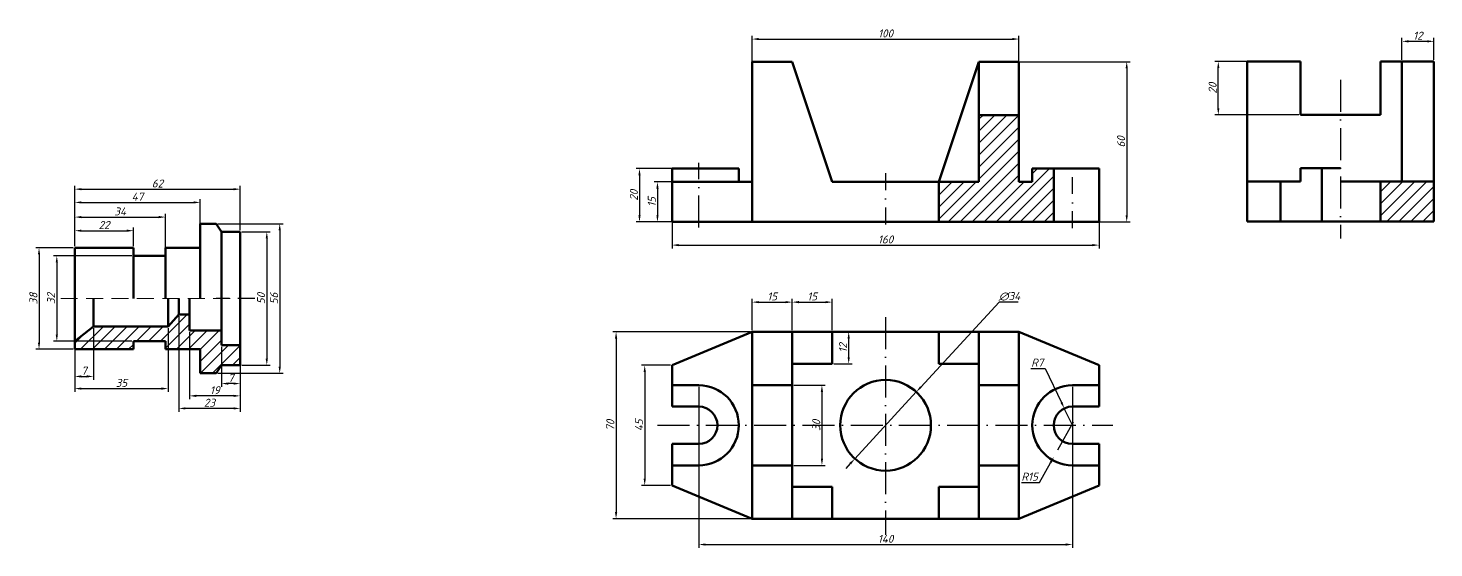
# Model space of a CAD drawing. Header units: millimetres. Extents: x 1307 to 2317, y 1582 to 2235.
# Drawn here: x 1790 to 2317, y 2041 to 2235 of the extents above; entities that cross this region are included whole.
import ezdxf

# ---------------------------------------------------------------- set-up
doc = ezdxf.new("R2010")
doc.units = ezdxf.units.MM
for name, pattern in [('ACAD_ISO02W100', [15, 12, -3]), ('ACAD_ISO04W100', [30, 24, -3, 0, -3]), ('ACAD_ISO10W100', [18, 12, -3, 0, -3]), ('штриховая2', [9.525, 6.35, -3.175]), ('штрихпунктирная2', [12.7, 6.35, -3.175, 0, -3.175])]:
    doc.linetypes.add(name, pattern=pattern)
doc.styles.get("Standard").update_dxf_attribs({"font": 'isocpeui.ttf', "height": 3})
doc.dimstyles.new('ISO-25', dxfattribs={"dimtxt": 3, "dimasz": 2.5, "dimexe": 1.25, "dimexo": 0.625, "dimtad": 1, "dimtoh": 1, "dimtxsty": 'Standard', "dimcen": 2.5, "dimadec": 0, "dimazin": 0, "dimtfac": 1, "dimtmove": 0, "dimatfit": 3, "dimfxl": 1, "dimarcsym": 0})

# ---------------------------------------------------------------- blocks, each defined once
blk = doc.blocks.new('*D31')
at = {"color": 0, "lineweight": -2, "transparency": 16777216}
for p, q in [((1807.45, 2153.61), (1807.45, 2160.64)), ((1829.45, 2153.61), (1829.45, 2160.64)), ((1809.95, 2159.39), (1826.95, 2159.39))]:
    blk.add_line(p, q, dxfattribs=at)
at = {"color": 0, "lineweight": 15, "transparency": 16777216}
for points in [[(1809.95, 2159.81), (1809.95, 2158.98), (1807.45, 2159.39)], [(1826.95, 2159.81), (1826.95, 2158.98), (1829.45, 2159.39)]]:
    blk.add_solid(points, dxfattribs=at)
at = {"layer": 'Defpoints', "color": 0, "lineweight": 15, "transparency": 16777216}
for p in [(1829.45, 2159.39), (1807.45, 2152.99), (1829.45, 2152.99)]:
    blk.add_point(p, dxfattribs=at)
at = {"color": 0, "lineweight": 15, "transparency": 16777216, "insert": (1818.45, 2161.52), "char_height": 3, "attachment_point": 5}
blk.add_mtext('22', dxfattribs=at)
blk = doc.blocks.new('*D32')
at = {"color": 0, "lineweight": -2, "transparency": 16777216}
for p, q in [((1807.45, 2153.61), (1807.45, 2165.74)), ((1841.45, 2150.61), (1841.45, 2165.74)), ((1809.95, 2164.49), (1838.95, 2164.49))]:
    blk.add_line(p, q, dxfattribs=at)
at = {"color": 0, "lineweight": 15, "transparency": 16777216}
for points in [[(1809.95, 2164.91), (1809.95, 2164.07), (1807.45, 2164.49)], [(1838.95, 2164.91), (1838.95, 2164.07), (1841.45, 2164.49)]]:
    blk.add_solid(points, dxfattribs=at)
at = {"layer": 'Defpoints', "color": 0, "lineweight": 15, "transparency": 16777216}
for p in [(1841.45, 2164.49), (1807.45, 2152.99), (1841.45, 2149.99)]:
    blk.add_point(p, dxfattribs=at)
at = {"color": 0, "lineweight": 15, "transparency": 16777216, "insert": (1824.45, 2166.61), "char_height": 3, "attachment_point": 5}
blk.add_mtext('34', dxfattribs=at)
blk = doc.blocks.new('*D33')
at = {"color": 0, "lineweight": -2, "transparency": 16777216}
for p, q in [((1807.45, 2153.61), (1807.45, 2171.24)), ((1854.45, 2153.61), (1854.45, 2171.24)), ((1809.95, 2169.99), (1851.95, 2169.99))]:
    blk.add_line(p, q, dxfattribs=at)
at = {"color": 0, "lineweight": 15, "transparency": 16777216}
for points in [[(1809.95, 2170.4), (1809.95, 2169.57), (1807.45, 2169.99)], [(1851.95, 2170.4), (1851.95, 2169.57), (1854.45, 2169.99)]]:
    blk.add_solid(points, dxfattribs=at)
at = {"layer": 'Defpoints', "color": 0, "lineweight": 15, "transparency": 16777216}
for p in [(1854.45, 2169.99), (1807.45, 2152.99), (1854.45, 2152.99)]:
    blk.add_point(p, dxfattribs=at)
at = {"color": 0, "lineweight": 15, "transparency": 16777216, "insert": (1830.95, 2172.13), "char_height": 3, "attachment_point": 5}
blk.add_mtext('47', dxfattribs=at)
blk = doc.blocks.new('*D34')
at = {"color": 0, "lineweight": -2, "transparency": 16777216}
for p, q in [((1807.45, 2153.61), (1807.45, 2176.2)), ((1869.45, 2159.61), (1869.45, 2176.2)), ((1809.95, 2174.95), (1866.95, 2174.95))]:
    blk.add_line(p, q, dxfattribs=at)
at = {"color": 0, "lineweight": 15, "transparency": 16777216}
for points in [[(1809.95, 2175.36), (1809.95, 2174.53), (1807.45, 2174.95)], [(1866.95, 2175.36), (1866.95, 2174.53), (1869.45, 2174.95)]]:
    blk.add_solid(points, dxfattribs=at)
at = {"layer": 'Defpoints', "color": 0, "lineweight": 15, "transparency": 16777216}
for p in [(1869.45, 2174.95), (1869.45, 2158.99), (1807.45, 2152.99)]:
    blk.add_point(p, dxfattribs=at)
at = {"color": 0, "lineweight": 15, "transparency": 16777216, "insert": (1838.45, 2177.07), "char_height": 3, "attachment_point": 5}
blk.add_mtext('62', dxfattribs=at)
blk = doc.blocks.new('*D35')
at = {"color": 0, "lineweight": -2, "transparency": 16777216}
for p, q in [((1806.83, 2152.99), (1792.81, 2152.99)), ((1794.06, 2150.49), (1794.06, 2117.49)), ((1806.83, 2114.99), (1792.81, 2114.99))]:
    blk.add_line(p, q, dxfattribs=at)
at = {"color": 0, "lineweight": 15, "transparency": 16777216}
for points in [[(1793.65, 2150.49), (1794.48, 2150.49), (1794.06, 2152.99)], [(1793.65, 2117.49), (1794.48, 2117.49), (1794.06, 2114.99)]]:
    blk.add_solid(points, dxfattribs=at)
at = {"layer": 'Defpoints', "color": 0, "lineweight": 15, "transparency": 16777216}
for p in [(1807.45, 2152.99), (1794.06, 2114.99), (1807.45, 2114.99)]:
    blk.add_point(p, dxfattribs=at)
at = {"color": 0, "lineweight": 15, "transparency": 16777216, "insert": (1791.94, 2133.99), "char_height": 3, "attachment_point": 5, "rotation": 90}
blk.add_mtext('38', dxfattribs=at)
blk = doc.blocks.new('*D36')
at = {"color": 0, "lineweight": -2, "transparency": 16777216}
for p, q in [((1828.83, 2149.99), (1799.48, 2149.99)), ((1800.73, 2147.49), (1800.73, 2120.49)), ((1828.83, 2117.99), (1799.48, 2117.99))]:
    blk.add_line(p, q, dxfattribs=at)
at = {"color": 0, "lineweight": 15, "transparency": 16777216}
for points in [[(1800.31, 2147.49), (1801.14, 2147.49), (1800.73, 2149.99)], [(1800.31, 2120.49), (1801.14, 2120.49), (1800.73, 2117.99)]]:
    blk.add_solid(points, dxfattribs=at)
at = {"layer": 'Defpoints', "color": 0, "lineweight": 15, "transparency": 16777216}
for p in [(1829.45, 2149.99), (1800.73, 2117.99), (1829.45, 2117.99)]:
    blk.add_point(p, dxfattribs=at)
at = {"color": 0, "lineweight": 15, "transparency": 16777216, "insert": (1798.6, 2133.99), "char_height": 3, "attachment_point": 5, "rotation": 90}
blk.add_mtext('32', dxfattribs=at)
blk = doc.blocks.new('*D37')
at = {"color": 0, "lineweight": -2, "transparency": 16777216}
for p, q in [((1814.45, 2122.86), (1814.45, 2103.56)), ((1807.45, 2117.36), (1807.45, 2103.56)), ((1809.95, 2104.81), (1811.95, 2104.81))]:
    blk.add_line(p, q, dxfattribs=at)
at = {"color": 0, "lineweight": 15, "transparency": 16777216}
for points in [[(1809.95, 2105.23), (1809.95, 2104.39), (1807.45, 2104.81)], [(1811.95, 2105.23), (1811.95, 2104.39), (1814.45, 2104.81)]]:
    blk.add_solid(points, dxfattribs=at)
at = {"layer": 'Defpoints', "color": 0, "lineweight": 15, "transparency": 16777216}
for p in [(1814.45, 2123.49), (1807.45, 2117.99), (1814.45, 2104.81)]:
    blk.add_point(p, dxfattribs=at)
at = {"color": 0, "lineweight": 15, "transparency": 16777216, "insert": (1810.95, 2106.96), "char_height": 3, "attachment_point": 5}
blk.add_mtext('7', dxfattribs=at)
blk = doc.blocks.new('*D38')
at = {"color": 0, "lineweight": -2, "transparency": 16777216}
for p, q in [((1842.45, 2122.86), (1842.45, 2099)), ((1807.45, 2114.36), (1807.45, 2099)), ((1809.95, 2100.25), (1839.95, 2100.25))]:
    blk.add_line(p, q, dxfattribs=at)
at = {"color": 0, "lineweight": 15, "transparency": 16777216}
for points in [[(1809.95, 2100.67), (1809.95, 2099.84), (1807.45, 2100.25)], [(1839.95, 2100.67), (1839.95, 2099.84), (1842.45, 2100.25)]]:
    blk.add_solid(points, dxfattribs=at)
at = {"layer": 'Defpoints', "color": 0, "lineweight": 15, "transparency": 16777216}
for p in [(1842.45, 2123.49), (1807.45, 2114.99), (1842.45, 2100.25)]:
    blk.add_point(p, dxfattribs=at)
at = {"color": 0, "lineweight": 15, "transparency": 16777216, "insert": (1824.95, 2102.38), "char_height": 3, "attachment_point": 5}
blk.add_mtext('35', dxfattribs=at)
blk = doc.blocks.new('*D39')
at = {"color": 0, "lineweight": -2, "transparency": 16777216}
for p, q in [((1862.45, 2115.86), (1862.45, 2100.88)), ((1869.45, 2115.86), (1869.45, 2100.88)), ((1866.95, 2102.13), (1864.95, 2102.13))]:
    blk.add_line(p, q, dxfattribs=at)
at = {"color": 0, "lineweight": 15, "transparency": 16777216}
for points in [[(1864.95, 2102.55), (1864.95, 2101.71), (1862.45, 2102.13)], [(1866.95, 2102.55), (1866.95, 2101.71), (1869.45, 2102.13)]]:
    blk.add_solid(points, dxfattribs=at)
at = {"layer": 'Defpoints', "color": 0, "lineweight": 15, "transparency": 16777216}
for p in [(1862.45, 2116.49), (1869.45, 2116.49), (1862.45, 2102.13)]:
    blk.add_point(p, dxfattribs=at)
at = {"color": 0, "lineweight": 15, "transparency": 16777216, "insert": (1865.95, 2104.27), "char_height": 3, "attachment_point": 5}
blk.add_mtext('7', dxfattribs=at)
blk = doc.blocks.new('*D40')
at = {"color": 0, "lineweight": -2, "transparency": 16777216}
for p, q in [((1850.45, 2121.36), (1850.45, 2096.28)), ((1869.45, 2115.86), (1869.45, 2096.28)), ((1866.95, 2097.53), (1852.95, 2097.53))]:
    blk.add_line(p, q, dxfattribs=at)
at = {"color": 0, "lineweight": 15, "transparency": 16777216}
for points in [[(1852.95, 2097.94), (1852.95, 2097.11), (1850.45, 2097.53)], [(1866.95, 2097.94), (1866.95, 2097.11), (1869.45, 2097.53)]]:
    blk.add_solid(points, dxfattribs=at)
at = {"layer": 'Defpoints', "color": 0, "lineweight": 15, "transparency": 16777216}
for p in [(1850.45, 2121.99), (1869.45, 2116.49), (1850.45, 2097.53)]:
    blk.add_point(p, dxfattribs=at)
at = {"color": 0, "lineweight": 15, "transparency": 16777216, "insert": (1859.95, 2099.65), "char_height": 3, "attachment_point": 5}
blk.add_mtext('19', dxfattribs=at)
blk = doc.blocks.new('*D41')
at = {"color": 0, "lineweight": -2, "transparency": 16777216}
for p, q in [((1846.45, 2127.36), (1846.45, 2091.58)), ((1869.45, 2115.86), (1869.45, 2091.58)), ((1866.95, 2092.83), (1848.95, 2092.83))]:
    blk.add_line(p, q, dxfattribs=at)
at = {"color": 0, "lineweight": 15, "transparency": 16777216}
for points in [[(1848.95, 2093.25), (1848.95, 2092.42), (1846.45, 2092.83)], [(1866.95, 2093.25), (1866.95, 2092.42), (1869.45, 2092.83)]]:
    blk.add_solid(points, dxfattribs=at)
at = {"layer": 'Defpoints', "color": 0, "lineweight": 15, "transparency": 16777216}
for p in [(1846.45, 2127.99), (1869.45, 2116.49), (1846.45, 2092.83)]:
    blk.add_point(p, dxfattribs=at)
at = {"color": 0, "lineweight": 15, "transparency": 16777216, "insert": (1857.95, 2094.96), "char_height": 3, "attachment_point": 5}
blk.add_mtext('23', dxfattribs=at)
blk = doc.blocks.new('*D42')
at = {"color": 0, "lineweight": -2, "transparency": 16777216}
for p, q in [((1861.08, 2161.99), (1885.51, 2161.99)), ((1884.26, 2159.49), (1884.26, 2108.49)), ((1861.08, 2105.99), (1885.51, 2105.99))]:
    blk.add_line(p, q, dxfattribs=at)
at = {"color": 0, "lineweight": 15, "transparency": 16777216}
for points in [[(1883.85, 2159.49), (1884.68, 2159.49), (1884.26, 2161.99)], [(1883.85, 2108.49), (1884.68, 2108.49), (1884.26, 2105.99)]]:
    blk.add_solid(points, dxfattribs=at)
at = {"layer": 'Defpoints', "color": 0, "lineweight": 15, "transparency": 16777216}
for p in [(1860.45, 2161.99), (1860.45, 2105.99), (1884.26, 2105.99)]:
    blk.add_point(p, dxfattribs=at)
at = {"color": 0, "lineweight": 15, "transparency": 16777216, "insert": (1882.14, 2133.99), "char_height": 3, "attachment_point": 5, "rotation": 90}
blk.add_mtext('56', dxfattribs=at)
blk = doc.blocks.new('*D43')
at = {"color": 0, "lineweight": -2, "transparency": 16777216}
for p, q in [((1870.08, 2158.99), (1880.67, 2158.99)), ((1879.42, 2156.49), (1879.42, 2111.49)), ((1870.08, 2108.99), (1880.67, 2108.99))]:
    blk.add_line(p, q, dxfattribs=at)
at = {"color": 0, "lineweight": 15, "transparency": 16777216}
for points in [[(1879, 2156.49), (1879.83, 2156.49), (1879.42, 2158.99)], [(1879, 2111.49), (1879.83, 2111.49), (1879.42, 2108.99)]]:
    blk.add_solid(points, dxfattribs=at)
at = {"layer": 'Defpoints', "color": 0, "lineweight": 15, "transparency": 16777216}
for p in [(1869.45, 2158.99), (1869.45, 2108.99), (1879.42, 2108.99)]:
    blk.add_point(p, dxfattribs=at)
at = {"color": 0, "lineweight": 15, "transparency": 16777216, "insert": (1877.29, 2133.99), "char_height": 3, "attachment_point": 5, "rotation": 90}
blk.add_mtext('50', dxfattribs=at)
blk = doc.blocks.new('*D52')
at = {"color": 0, "lineweight": -2, "transparency": 16777216}
for p, q in [((2030.68, 2109.01), (2019.8, 2109.01)), ((2021.05, 2106.51), (2021.05, 2066.51)), ((2030.68, 2064.01), (2019.8, 2064.01))]:
    blk.add_line(p, q, dxfattribs=at)
at = {"color": 0, "lineweight": 15, "transparency": 16777216}
for points in [[(2020.63, 2106.51), (2021.47, 2106.51), (2021.05, 2109.01)], [(2020.63, 2066.51), (2021.47, 2066.51), (2021.05, 2064.01)]]:
    blk.add_solid(points, dxfattribs=at)
at = {"layer": 'Defpoints', "color": 0, "lineweight": 15, "transparency": 16777216}
for p in [(2031.31, 2109.01), (2021.05, 2064.01), (2031.31, 2064.01)]:
    blk.add_point(p, dxfattribs=at)
at = {"color": 0, "transparency": 16777216, "insert": (2018.93, 2086.51), "char_height": 3, "attachment_point": 5, "rotation": 90}
blk.add_mtext('45', dxfattribs=at)
blk = doc.blocks.new('*D44')
at = {"color": 0, "lineweight": -2, "transparency": 16777216}
for p, q in [((2031.44, 2182.67), (2017.84, 2182.67)), ((2019.09, 2180.17), (2019.09, 2165.17)), ((2031.71, 2162.67), (2017.84, 2162.67))]:
    blk.add_line(p, q, dxfattribs=at)
at = {"color": 0, "lineweight": 15, "transparency": 16777216}
for points in [[(2018.68, 2180.17), (2019.51, 2180.17), (2019.09, 2182.67)], [(2018.68, 2165.17), (2019.51, 2165.17), (2019.09, 2162.67)]]:
    blk.add_solid(points, dxfattribs=at)
at = {"layer": 'Defpoints', "color": 0, "lineweight": 15, "transparency": 16777216}
for p in [(2032.07, 2182.67), (2019.09, 2162.67), (2032.34, 2162.67)]:
    blk.add_point(p, dxfattribs=at)
at = {"color": 0, "transparency": 16777216, "insert": (2016.97, 2172.67), "char_height": 3, "attachment_point": 5, "rotation": 90}
blk.add_mtext('20', dxfattribs=at)
blk = doc.blocks.new('*D45')
at = {"color": 0, "lineweight": -2, "transparency": 16777216}
for p, q in [((2031.31, 2163.28), (2031.31, 2152.75)), ((2191.31, 2163.79), (2191.31, 2152.75)), ((2033.81, 2154), (2188.81, 2154))]:
    blk.add_line(p, q, dxfattribs=at)
at = {"color": 0, "lineweight": 15, "transparency": 16777216}
for points in [[(2033.81, 2154.41), (2033.81, 2153.58), (2031.31, 2154)], [(2188.81, 2154.41), (2188.81, 2153.58), (2191.31, 2154)]]:
    blk.add_solid(points, dxfattribs=at)
at = {"layer": 'Defpoints', "color": 0, "lineweight": 15, "transparency": 16777216}
for p in [(2031.31, 2163.9), (2191.31, 2164.41), (2191.31, 2154)]:
    blk.add_point(p, dxfattribs=at)
at = {"color": 0, "lineweight": 15, "transparency": 16777216, "insert": (2111.31, 2156.12), "char_height": 3, "attachment_point": 5}
blk.add_mtext('160', dxfattribs=at)
blk = doc.blocks.new('*D46')
at = {"color": 0, "lineweight": -2, "transparency": 16777216}
for p, q in [((2061.31, 2178.3), (2061.31, 2232.42)), ((2063.81, 2231.17), (2158.81, 2231.17)), ((2161.31, 2178.3), (2161.31, 2232.42))]:
    blk.add_line(p, q, dxfattribs=at)
at = {"color": 0, "lineweight": 15, "transparency": 16777216}
for points in [[(2063.81, 2231.59), (2063.81, 2230.75), (2061.31, 2231.17)], [(2158.81, 2231.59), (2158.81, 2230.75), (2161.31, 2231.17)]]:
    blk.add_solid(points, dxfattribs=at)
at = {"layer": 'Defpoints', "color": 0, "lineweight": 15, "transparency": 16777216}
for p in [(2161.31, 2231.17), (2061.31, 2177.67), (2161.31, 2177.67)]:
    blk.add_point(p, dxfattribs=at)
at = {"color": 0, "lineweight": 15, "transparency": 16777216, "insert": (2111.31, 2233.29), "char_height": 3, "attachment_point": 5}
blk.add_mtext('100', dxfattribs=at)
blk = doc.blocks.new('*D47')
at = {"color": 0, "lineweight": -2, "transparency": 16777216}
for p, q in [((2031.71, 2177.67), (2024.57, 2177.67)), ((2025.82, 2175.17), (2025.82, 2165.17)), ((2031.71, 2162.67), (2024.57, 2162.67))]:
    blk.add_line(p, q, dxfattribs=at)
at = {"color": 0, "lineweight": 15, "transparency": 16777216}
for points in [[(2025.41, 2175.17), (2026.24, 2175.17), (2025.82, 2177.67)], [(2025.41, 2165.17), (2026.24, 2165.17), (2025.82, 2162.67)]]:
    blk.add_solid(points, dxfattribs=at)
at = {"layer": 'Defpoints', "color": 0, "lineweight": 15, "transparency": 16777216}
for p in [(2032.34, 2177.67), (2025.82, 2162.67), (2032.34, 2162.67)]:
    blk.add_point(p, dxfattribs=at)
at = {"color": 0, "transparency": 16777216, "insert": (2023.7, 2170.17), "char_height": 3, "attachment_point": 5, "rotation": 90}
blk.add_mtext('15', dxfattribs=at)
blk = doc.blocks.new('*D48')
at = {"color": 0, "lineweight": -2, "transparency": 16777216}
for p, q in [((2146.93, 2222.67), (2202.93, 2222.67)), ((2201.68, 2220.17), (2201.68, 2165.17)), ((2190.37, 2162.67), (2202.93, 2162.67))]:
    blk.add_line(p, q, dxfattribs=at)
at = {"color": 0, "lineweight": 15, "transparency": 16777216}
for points in [[(2201.27, 2220.17), (2202.1, 2220.17), (2201.68, 2222.67)], [(2201.27, 2165.17), (2202.1, 2165.17), (2201.68, 2162.67)]]:
    blk.add_solid(points, dxfattribs=at)
at = {"layer": 'Defpoints', "color": 0, "lineweight": 15, "transparency": 16777216}
for p in [(2146.31, 2222.67), (2189.74, 2162.67), (2201.68, 2162.67)]:
    blk.add_point(p, dxfattribs=at)
at = {"color": 0, "transparency": 16777216, "insert": (2199.56, 2192.67), "char_height": 3, "attachment_point": 5, "rotation": 90}
blk.add_mtext('60', dxfattribs=at)
blk = doc.blocks.new('*D53')
at = {"color": 0, "lineweight": -2, "transparency": 16777216}
for p, q in [((2060.68, 2121.51), (2009.06, 2121.51)), ((2010.31, 2119.01), (2010.31, 2054.01)), ((2060.68, 2051.51), (2009.06, 2051.51))]:
    blk.add_line(p, q, dxfattribs=at)
at = {"color": 0, "lineweight": 15, "transparency": 16777216}
for points in [[(2009.89, 2119.01), (2010.73, 2119.01), (2010.31, 2121.51)], [(2009.89, 2054.01), (2010.73, 2054.01), (2010.31, 2051.51)]]:
    blk.add_solid(points, dxfattribs=at)
at = {"layer": 'Defpoints', "color": 0, "lineweight": 15, "transparency": 16777216}
for p in [(2061.31, 2121.51), (2010.31, 2051.51), (2061.31, 2051.51)]:
    blk.add_point(p, dxfattribs=at)
at = {"color": 0, "transparency": 16777216, "insert": (2008.17, 2086.51), "char_height": 3, "attachment_point": 5, "rotation": 90}
blk.add_mtext('70', dxfattribs=at)
blk = doc.blocks.new('*D54')
at = {"color": 0, "linetype": 'ACAD_ISO04W100', "lineweight": -2, "transparency": 16777216}
for p, q in [((2076.31, 2122.13), (2076.31, 2133.88)), ((2091.31, 2122.13), (2091.31, 2133.88)), ((2078.81, 2132.63), (2088.81, 2132.63))]:
    blk.add_line(p, q, dxfattribs=at)
at = {"color": 0, "linetype": 'ACAD_ISO04W100', "lineweight": 15, "transparency": 16777216}
for points in [[(2078.81, 2133.05), (2078.81, 2132.22), (2076.31, 2132.63)], [(2088.81, 2133.05), (2088.81, 2132.22), (2091.31, 2132.63)]]:
    blk.add_solid(points, dxfattribs=at)
at = {"layer": 'Defpoints', "color": 0, "linetype": 'ACAD_ISO04W100', "lineweight": 15, "transparency": 16777216}
for p in [(2091.31, 2132.63), (2076.31, 2121.51), (2091.31, 2121.51)]:
    blk.add_point(p, dxfattribs=at)
at = {"color": 0, "linetype": 'ACAD_ISO04W100', "transparency": 16777216, "insert": (2083.81, 2134.76), "char_height": 3, "attachment_point": 5}
blk.add_mtext('15', dxfattribs=at)
blk = doc.blocks.new('*D49')
at = {"color": 0, "linetype": 'ACAD_ISO04W100', "lineweight": -2, "transparency": 16777216}
for p, q in [((2061.31, 2122.13), (2061.31, 2133.88)), ((2076.31, 2122.13), (2076.31, 2133.88)), ((2063.81, 2132.63), (2073.81, 2132.63))]:
    blk.add_line(p, q, dxfattribs=at)
at = {"color": 0, "linetype": 'ACAD_ISO04W100', "lineweight": 15, "transparency": 16777216}
for points in [[(2063.81, 2133.05), (2063.81, 2132.22), (2061.31, 2132.63)], [(2073.81, 2133.05), (2073.81, 2132.22), (2076.31, 2132.63)]]:
    blk.add_solid(points, dxfattribs=at)
at = {"layer": 'Defpoints', "color": 0, "linetype": 'ACAD_ISO04W100', "lineweight": 15, "transparency": 16777216}
for p in [(2076.31, 2132.63), (2061.31, 2121.51), (2076.31, 2121.51)]:
    blk.add_point(p, dxfattribs=at)
at = {"color": 0, "linetype": 'ACAD_ISO04W100', "transparency": 16777216, "insert": (2068.81, 2134.76), "char_height": 3, "attachment_point": 5}
blk.add_mtext('15', dxfattribs=at)
blk = doc.blocks.new('*D55')
at = {"color": 0, "linetype": 'ACAD_ISO04W100', "lineweight": -2, "transparency": 16777216}
for p, q in [((2091.93, 2121.51), (2098.74, 2121.51)), ((2097.49, 2112.01), (2097.49, 2119.01)), ((2091.93, 2109.51), (2098.74, 2109.51))]:
    blk.add_line(p, q, dxfattribs=at)
at = {"color": 0, "linetype": 'ACAD_ISO04W100', "lineweight": 15, "transparency": 16777216}
for points in [[(2097.08, 2119.01), (2097.91, 2119.01), (2097.49, 2121.51)], [(2097.08, 2112.01), (2097.91, 2112.01), (2097.49, 2109.51)]]:
    blk.add_solid(points, dxfattribs=at)
at = {"layer": 'Defpoints', "color": 0, "linetype": 'ACAD_ISO04W100', "lineweight": 15, "transparency": 16777216}
for p in [(2091.31, 2121.51), (2097.49, 2121.51), (2091.31, 2109.51)]:
    blk.add_point(p, dxfattribs=at)
at = {"color": 0, "linetype": 'ACAD_ISO04W100', "lineweight": 15, "transparency": 16777216, "insert": (2095.37, 2115.51), "char_height": 3, "attachment_point": 5, "rotation": 90}
blk.add_mtext('12', dxfattribs=at)
blk = doc.blocks.new('*D56')
at = {"color": 0, "linetype": 'ACAD_ISO04W100', "lineweight": -2, "transparency": 16777216}
for p, q in [((2165.78, 2107.82), (2171.16, 2107.82)), ((2171.16, 2107.82), (2177.22, 2095.08)), ((2181.31, 2086.51), (2178.3, 2092.83))]:
    blk.add_line(p, q, dxfattribs=at)
at = {"color": 0, "linetype": 'ACAD_ISO04W100', "lineweight": 15, "transparency": 16777216}
blk.add_solid([(2177.6, 2095.26), (2176.85, 2094.9), (2178.3, 2092.83)], dxfattribs=at)
at = {"layer": 'Defpoints', "color": 0, "linetype": 'ACAD_ISO04W100', "lineweight": 15, "transparency": 16777216}
for p in [(2178.3, 2092.83), (2181.31, 2086.51)]:
    blk.add_point(p, dxfattribs=at)
at = {"color": 0, "linetype": 'ACAD_ISO04W100', "lineweight": 15, "transparency": 16777216, "insert": (2168.16, 2109.97), "char_height": 3, "attachment_point": 5}
blk.add_mtext('R7', dxfattribs=at)
blk = doc.blocks.new('*D50')
at = {"color": 0, "linetype": 'ACAD_ISO02W100', "lineweight": -2, "transparency": 16777216}
for p, q in [((2181.67, 2087.7), (2174.32, 2074.62)), ((2168.99, 2065.14), (2173.1, 2072.44)), ((2162.22, 2065.14), (2168.99, 2065.14))]:
    blk.add_line(p, q, dxfattribs=at)
at = {"color": 0, "linetype": 'ACAD_ISO02W100', "lineweight": 15, "transparency": 16777216}
blk.add_solid([(2172.73, 2072.65), (2173.46, 2072.24), (2174.32, 2074.62)], dxfattribs=at)
at = {"layer": 'Defpoints', "color": 0, "linetype": 'ACAD_ISO02W100', "lineweight": 15, "transparency": 16777216}
for p in [(2181.67, 2087.7), (2174.32, 2074.62)]:
    blk.add_point(p, dxfattribs=at)
at = {"color": 0, "linetype": 'ACAD_ISO02W100', "lineweight": 15, "transparency": 16777216, "insert": (2165.3, 2067.27), "char_height": 3, "attachment_point": 5}
blk.add_mtext('R15', dxfattribs=at)
blk = doc.blocks.new('*D57')
at = {"color": 0, "lineweight": -2, "transparency": 16777216}
for p, q in [((2153.85, 2132.67), (2124.52, 2100.85)), ((2161.06, 2132.67), (2153.85, 2132.67)), ((2099.79, 2074), (2122.83, 2099.01)), ((2098.09, 2072.16), (2096.4, 2070.33))]:
    blk.add_line(p, q, dxfattribs=at)
at = {"color": 0, "lineweight": 15, "transparency": 16777216}
for points in [[(2124.21, 2101.13), (2124.83, 2100.56), (2122.83, 2099.01)], [(2097.79, 2072.45), (2098.4, 2071.88), (2099.79, 2074)]]:
    blk.add_solid(points, dxfattribs=at)
at = {"layer": 'Defpoints', "color": 0, "lineweight": 15, "transparency": 16777216}
for p in [(2122.83, 2099.01), (2099.79, 2074)]:
    blk.add_point(p, dxfattribs=at)
at = {"color": 0, "lineweight": 15, "transparency": 16777216, "insert": (2157.76, 2134.8), "char_height": 3, "attachment_point": 5}
blk.add_mtext('∅34', dxfattribs=at)
blk = doc.blocks.new('*D51')
at = {"color": 0, "lineweight": -2, "transparency": 16777216}
for p, q in [((2041.31, 2100.88), (2041.31, 2040.6)), ((2181.31, 2100.88), (2181.31, 2040.6)), ((2043.81, 2041.85), (2178.81, 2041.85))]:
    blk.add_line(p, q, dxfattribs=at)
at = {"color": 0, "lineweight": 15, "transparency": 16777216}
for points in [[(2043.81, 2042.27), (2043.81, 2041.43), (2041.31, 2041.85)], [(2178.81, 2042.27), (2178.81, 2041.43), (2181.31, 2041.85)]]:
    blk.add_solid(points, dxfattribs=at)
at = {"layer": 'Defpoints', "color": 0, "lineweight": 15, "transparency": 16777216}
for p in [(2041.31, 2101.51), (2181.31, 2101.51), (2181.31, 2041.85)]:
    blk.add_point(p, dxfattribs=at)
at = {"color": 0, "transparency": 16777216, "insert": (2111.31, 2043.98), "char_height": 3, "attachment_point": 5}
blk.add_mtext('140', dxfattribs=at)
blk = doc.blocks.new('*D58')
at = {"color": 0, "lineweight": -2, "transparency": 16777216}
for p, q in [((2076.93, 2101.51), (2088.71, 2101.51)), ((2087.46, 2099.01), (2087.46, 2074.01)), ((2076.93, 2071.51), (2088.71, 2071.51))]:
    blk.add_line(p, q, dxfattribs=at)
at = {"color": 0, "lineweight": 15, "transparency": 16777216}
for points in [[(2087.04, 2099.01), (2087.87, 2099.01), (2087.46, 2101.51)], [(2087.04, 2074.01), (2087.87, 2074.01), (2087.46, 2071.51)]]:
    blk.add_solid(points, dxfattribs=at)
at = {"layer": 'Defpoints', "color": 0, "lineweight": 15, "transparency": 16777216}
for p in [(2076.31, 2101.51), (2076.31, 2071.51), (2087.46, 2071.51)]:
    blk.add_point(p, dxfattribs=at)
at = {"color": 0, "lineweight": 15, "transparency": 16777216, "insert": (2085.33, 2086.51), "char_height": 3, "attachment_point": 5, "rotation": 90}
blk.add_mtext('30', dxfattribs=at)
blk = doc.blocks.new('*D59')
at = {"color": 0, "lineweight": -2, "transparency": 16777216}
for p, q in [((2304.79, 2223.41), (2304.79, 2231.57)), ((2307.29, 2230.32), (2314.29, 2230.32)), ((2316.79, 2223.41), (2316.79, 2231.57))]:
    blk.add_line(p, q, dxfattribs=at)
at = {"color": 0, "lineweight": 15, "transparency": 16777216}
for points in [[(2307.29, 2230.73), (2307.29, 2229.9), (2304.79, 2230.32)], [(2314.29, 2230.73), (2314.29, 2229.9), (2316.79, 2230.32)]]:
    blk.add_solid(points, dxfattribs=at)
at = {"layer": 'Defpoints', "color": 0, "lineweight": 15, "transparency": 16777216}
for p in [(2316.79, 2230.32), (2304.79, 2222.78), (2316.79, 2222.78)]:
    blk.add_point(p, dxfattribs=at)
at = {"color": 0, "transparency": 16777216, "insert": (2310.79, 2232.44), "char_height": 3, "attachment_point": 5}
blk.add_mtext('12', dxfattribs=at)
blk = doc.blocks.new('*D60')
at = {"color": 0, "lineweight": -2, "transparency": 16777216}
for p, q in [((2266.17, 2222.78), (2234.76, 2222.78)), ((2236.01, 2205.28), (2236.01, 2220.28)), ((2266.17, 2202.78), (2234.76, 2202.78))]:
    blk.add_line(p, q, dxfattribs=at)
at = {"color": 0, "lineweight": 15, "transparency": 16777216}
for points in [[(2235.59, 2220.28), (2236.42, 2220.28), (2236.01, 2222.78)], [(2235.59, 2205.28), (2236.42, 2205.28), (2236.01, 2202.78)]]:
    blk.add_solid(points, dxfattribs=at)
at = {"layer": 'Defpoints', "color": 0, "lineweight": 15, "transparency": 16777216}
for p in [(2236.01, 2222.78), (2266.79, 2222.78), (2266.79, 2202.78)]:
    blk.add_point(p, dxfattribs=at)
at = {"color": 0, "transparency": 16777216, "insert": (2233.88, 2212.78), "char_height": 3, "attachment_point": 5, "rotation": 90}
blk.add_mtext('20', dxfattribs=at)

msp = doc.modelspace()

# ---------------------------------------------------------------- hatches: boundary and pattern name
at = {"linetype": 'штрихпунктирная2'}
h = msp.add_hatch(dxfattribs=at)
h.set_pattern_fill('ANSI31', color=256)
h.set_pattern_definition([(45, (796.1734, -60.4747), (-2.245064, 2.245064), [])])
h.paths.add_polyline_path([(2174.308, 2182.674), (2166.308, 2182.674), (2166.308, 2177.674), (2161.308, 2177.674), (2161.308, 2202.674), (2146.308, 2202.674), (2146.308, 2177.674), (2131.308, 2177.674), (2131.308, 2162.674), (2174.308, 2162.674)])
h = msp.add_hatch()
h.set_pattern_fill('ANSI31', color=256)
h.set_pattern_definition([(45, (759.5156, -5.4523), (-2.245064, 2.245064), [])])
h.paths.add_polyline_path([(2316.794, 2162.78), (2316.794, 2177.78), (2296.794, 2177.78), (2296.794, 2162.78)])
h = msp.add_hatch(dxfattribs=at)
h.set_pattern_fill('ANSI31', color=256)
h.paths.add_polyline_path([(1862.452, 2121.989), (1850.452, 2121.989), (1850.452, 2127.989), (1846.452, 2127.989), (1842.452, 2123.489), (1814.452, 2123.489), (1807.452, 2117.989), (1807.452, 2114.989), (1829.452, 2114.989), (1829.452, 2117.989), (1841.452, 2117.989), (1841.452, 2114.989), (1854.452, 2114.989), (1854.452, 2105.989), (1860.452, 2105.989), (1862.452, 2108.989), (1869.452, 2108.989), (1869.452, 2116.489), (1862.452, 2116.489)])

# ---------------------------------------------------------------- linework, layer by layer
at = {"lineweight": 50}
for p, q in [((2061.308, 2222.674), (2076.308, 2222.674)), ((2061.308, 2222.674), (2061.308, 2202.674)), ((2091.308, 2177.674), (2076.308, 2222.674)), ((2131.308, 2177.674), (2146.308, 2222.674)), ((2161.308, 2222.674), (2146.308, 2222.674)), ((2146.308, 2222.674), (2146.308, 2177.674)), ((2161.308, 2222.674), (2161.308, 2202.674)), ((2246.794, 2222.78), (2246.794, 2162.78)), ((2266.794, 2222.78), (2246.794, 2222.78)), ((2266.794, 2202.78), (2266.794, 2222.78)), ((2316.794, 2222.78), (2296.794, 2222.78)), ((2296.794, 2222.78), (2296.794, 2202.78)), ((2304.794, 2177.78), (2304.794, 2222.78)), ((2316.794, 2162.78), (2316.794, 2222.78)), ((2061.308, 2202.674), (2061.308, 2177.674)), ((2146.308, 2202.674), (2161.308, 2202.674)), ((2161.308, 2202.674), (2161.308, 2177.674)), ((2296.794, 2202.78), (2266.794, 2202.78)), ((2031.308, 2177.674), (2031.308, 2182.674)), ((2048.308, 2182.674), (2031.308, 2182.674)), ((2056.308, 2182.674), (2048.308, 2182.674)), ((2056.308, 2182.674), (2056.308, 2177.674)), ((2166.308, 2182.674), (2166.308, 2177.674)), ((2166.308, 2182.674), (2174.308, 2182.674)), ((2174.308, 2182.674), (2191.308, 2182.674)), ((2174.308, 2182.674), (2174.308, 2162.674)), ((2191.308, 2177.674), (2191.308, 2182.674)), ((2266.794, 2182.78), (2281.794, 2182.78)), ((2266.794, 2182.78), (2266.794, 2177.78)), ((2274.794, 2162.78), (2274.794, 2182.78)), ((2031.308, 2162.674), (2031.308, 2177.674)), ((2048.308, 2177.674), (2031.308, 2177.674)), ((2056.308, 2177.674), (2048.308, 2177.674)), ((2056.308, 2177.674), (2061.308, 2177.674)), ((2061.308, 2177.674), (2061.308, 2162.674)), ((2091.308, 2177.674), (2131.308, 2177.674)), ((2131.308, 2177.674), (2146.308, 2177.674)), ((2131.308, 2177.674), (2131.308, 2162.674)), ((2166.308, 2177.674), (2161.308, 2177.674)), ((2191.308, 2162.674), (2191.308, 2177.674)), ((2246.794, 2177.78), (2266.794, 2177.78)), ((2259.294, 2162.78), (2259.294, 2177.78)), ((2316.794, 2177.78), (2281.794, 2177.78)), ((2296.794, 2177.78), (2296.794, 2162.78)), ((1854.452, 2152.989), (1854.452, 2161.989)), ((1854.452, 2161.989), (1860.452, 2161.989)), ((1860.452, 2161.989), (1862.452, 2158.989)), ((2191.308, 2162.674), (2031.308, 2162.674)), ((2246.794, 2162.78), (2316.794, 2162.78)), ((1862.452, 2158.989), (1869.452, 2158.989)), ((1862.452, 2158.989), (1862.452, 2133.989)), ((1869.452, 2158.989), (1869.452, 2151.489)), ((1807.452, 2114.989), (1807.452, 2152.989)), ((1807.452, 2152.989), (1807.452, 2149.989)), ((1807.452, 2152.989), (1829.452, 2152.989)), ((1829.452, 2152.989), (1829.452, 2149.989)), ((1829.452, 2149.989), (1841.452, 2149.989)), ((1829.452, 2149.989), (1829.452, 2133.989)), ((1841.452, 2149.989), (1841.452, 2152.989)), ((1841.452, 2152.989), (1854.452, 2152.989)), ((1841.452, 2149.989), (1841.452, 2133.989)), ((1854.452, 2152.989), (1854.452, 2133.989)), ((1869.452, 2116.489), (1869.452, 2151.489)), ((1814.452, 2123.489), (1814.452, 2133.989)), ((1842.452, 2123.489), (1842.452, 2133.989)), ((1846.452, 2133.989), (1846.452, 2127.989)), ((1850.452, 2133.989), (1850.452, 2121.989)), ((1862.452, 2121.989), (1862.452, 2133.989)), ((1807.452, 2117.989), (1814.452, 2123.489)), ((1814.452, 2123.489), (1842.452, 2123.489)), ((1846.452, 2127.989), (1842.452, 2123.489)), ((1846.452, 2127.989), (1850.452, 2127.989)), ((1807.452, 2114.989), (1807.452, 2117.989)), ((1829.452, 2114.989), (1829.452, 2117.989)), ((1829.452, 2117.989), (1841.452, 2117.989)), ((1841.452, 2117.989), (1841.452, 2114.989)), ((1850.452, 2121.989), (1862.452, 2121.989)), ((1862.452, 2121.989), (1862.452, 2116.489)), ((2031.308, 2109.005), (2061.308, 2121.505)), ((2061.308, 2101.505), (2061.308, 2121.505)), ((2061.308, 2121.505), (2076.308, 2121.505)), ((2076.308, 2121.505), (2091.308, 2121.505)), ((2076.308, 2109.505), (2076.308, 2121.505)), ((2091.308, 2109.505), (2091.308, 2121.505)), ((2111.308, 2121.505), (2091.308, 2121.505)), ((2131.308, 2121.505), (2111.308, 2121.505)), ((2131.308, 2109.505), (2131.308, 2121.505)), ((2131.308, 2121.505), (2146.308, 2121.505)), ((2146.308, 2121.505), (2161.308, 2121.505)), ((2146.308, 2121.505), (2146.308, 2109.505)), ((2161.308, 2101.505), (2161.308, 2121.505)), ((2191.308, 2109.005), (2161.308, 2121.505)), ((1807.452, 2114.989), (1829.452, 2114.989)), ((1841.452, 2114.989), (1854.452, 2114.989)), ((1854.452, 2114.989), (1854.452, 2105.989)), ((1869.452, 2116.489), (1862.452, 2116.489)), ((1869.452, 2108.989), (1869.452, 2116.489)), ((1860.452, 2105.989), (1862.452, 2108.989)), ((1862.452, 2108.989), (1869.452, 2108.989)), ((2031.308, 2101.505), (2031.308, 2109.005)), ((2076.308, 2101.505), (2076.308, 2109.505)), ((2076.308, 2109.505), (2091.308, 2109.505)), ((2146.308, 2109.505), (2131.308, 2109.505)), ((2146.308, 2101.505), (2146.308, 2109.505)), ((2191.308, 2101.505), (2191.308, 2109.005)), ((1854.452, 2105.989), (1860.452, 2105.989)), ((2031.308, 2093.505), (2031.308, 2101.505)), ((2041.308, 2101.505), (2031.308, 2101.505)), ((2061.308, 2101.505), (2076.308, 2101.505)), ((2061.308, 2101.505), (2061.308, 2086.505)), ((2076.308, 2101.505), (2076.308, 2071.505)), ((2161.308, 2101.505), (2146.308, 2101.505)), ((2146.308, 2101.505), (2146.308, 2071.505)), ((2161.308, 2101.505), (2161.308, 2086.505)), ((2191.308, 2101.505), (2181.308, 2101.505)), ((2191.308, 2093.505), (2191.308, 2101.505)), ((2041.308, 2093.505), (2031.308, 2093.505)), ((2181.308, 2093.505), (2191.308, 2093.505)), ((2061.308, 2086.505), (2061.308, 2071.505)), ((2161.308, 2086.505), (2161.308, 2071.505)), ((2031.308, 2079.505), (2031.308, 2071.505)), ((2041.308, 2079.505), (2031.308, 2079.505)), ((2181.308, 2079.505), (2191.308, 2079.505)), ((2191.308, 2079.505), (2191.308, 2071.505)), ((2031.308, 2071.505), (2041.308, 2071.505)), ((2031.308, 2071.505), (2031.308, 2064.005)), ((2061.308, 2051.505), (2061.308, 2071.505)), ((2061.308, 2071.505), (2076.308, 2071.505)), ((2076.308, 2071.505), (2076.308, 2063.505)), ((2161.308, 2071.505), (2146.308, 2071.505)), ((2146.308, 2071.505), (2146.308, 2063.505)), ((2161.308, 2051.505), (2161.308, 2071.505)), ((2191.308, 2071.505), (2181.308, 2071.505)), ((2191.308, 2071.505), (2191.308, 2064.005)), ((2031.308, 2064.005), (2061.308, 2051.505)), ((2076.308, 2063.505), (2091.308, 2063.505)), ((2076.308, 2063.505), (2076.308, 2051.505)), ((2091.308, 2063.505), (2091.308, 2051.505)), ((2146.308, 2063.505), (2131.308, 2063.505)), ((2131.308, 2063.505), (2131.308, 2051.505)), ((2146.308, 2063.505), (2146.308, 2051.505)), ((2191.308, 2064.005), (2161.308, 2051.505)), ((2061.308, 2051.505), (2076.308, 2051.505)), ((2076.308, 2051.505), (2091.308, 2051.505)), ((2091.308, 2051.505), (2111.308, 2051.505)), ((2111.308, 2051.505), (2131.308, 2051.505)), ((2146.308, 2051.505), (2131.308, 2051.505)), ((2161.308, 2051.505), (2146.308, 2051.505))]:
    msp.add_line(p, q, dxfattribs=at)
at = {"linetype": 'ACAD_ISO10W100'}
for p, q in [((2281.794, 2215.869), (2281.794, 2156.447)), ((2041.308, 2160.558), (2041.308, 2184.843)), ((2111.308, 2127.029), (2111.308, 2045.437)), ((2025.841, 2086.505), (2196.451, 2086.505))]:
    msp.add_line(p, q, dxfattribs=at)
at = {"linetype": 'штрихпунктирная2'}
for p, q in [((2181.308, 2160.354), (2181.308, 2185.659)), ((2111.308, 2180.894), (2111.308, 2159.65))]:
    msp.add_line(p, q, dxfattribs=at)
at = {"linetype": 'штриховая2', "lineweight": 15}
msp.add_line((1802.175, 2133.989), (1874.938, 2133.989), dxfattribs=at)
at = {"linetype": 'штриховая2'}
msp.add_line((1874.938, 2133.989), (1860.452, 2133.989), dxfattribs=at)
at = {"lineweight": 50}
msp.add_circle((2111.308, 2086.505), 17, dxfattribs=at)
for centre, radius, start, end in [((2041.308, 2086.505), 15, 270, 90), ((2181.308, 2086.505), 15, 90, 270), ((2041.308, 2086.505), 7, 270, 90), ((2181.308, 2086.505), 7, 90, 270)]:
    msp.add_arc(centre, radius, start, end, dxfattribs=at)

# ---------------------------------------------------------------- dimensions: what is measured, and where the dimension line sits
at = {"lineweight": 15}
for base, p1, p2, picture, middle in [((2161.308, 2231.17), (2061.308, 2177.674), (2161.308, 2177.674), '*D46', (2111.308, 2231.17)), ((2191.308, 2153.995), (2031.308, 2163.902), (2191.308, 2164.411), '*D45', (2111.308, 2153.995))]:
    dim = msp.add_linear_dim(base=base, p1=p1, p2=p2, dimstyle='ISO-25', override={"dimtxsty": 'Standard'}, dxfattribs=at)
    dim.commit()
    dim.dimension.update_dxf_attribs({"geometry": picture, "text_midpoint": middle, "dimtype": 160})
dim = msp.add_linear_dim(base=(2316.794, 2230.316), p1=(2304.794, 2222.78), p2=(2316.794, 2222.78), dimstyle='ISO-25', override={"dimtxsty": 'Standard'})
dim.commit()
dim.dimension.update_dxf_attribs({"geometry": '*D59', "text_midpoint": (2310.794, 2232.441)})
for base, p1, p2, picture, middle in [((2201.682, 2162.674), (2146.308, 2222.674), (2189.745, 2162.674), '*D48', (2201.682, 2192.674)), ((2019.092, 2162.674), (2032.068, 2182.674), (2032.338, 2162.674), '*D44', (2019.092, 2172.674)), ((2010.311, 2051.505), (2061.308, 2121.505), (2061.308, 2051.505), '*D53', (2010.311, 2086.505)), ((2021.052, 2064.005), (2031.308, 2109.005), (2031.308, 2064.005), '*D52', (2021.052, 2086.505))]:
    dim = msp.add_linear_dim(base=base, p1=p1, p2=p2, angle=90, dimstyle='ISO-25', override={"dimtxsty": 'Standard'})
    dim.commit()
    dim.dimension.update_dxf_attribs({"geometry": picture, "text_midpoint": middle, "dimtype": 160})
for base, p1, p2, picture, middle in [((2236.007, 2222.78), (2266.794, 2202.78), (2266.794, 2222.78), '*D60', (2233.882, 2212.78)), ((2025.825, 2162.674), (2032.339, 2177.674), (2032.338, 2162.674), '*D47', (2023.7, 2170.174))]:
    dim = msp.add_linear_dim(base=base, p1=p1, p2=p2, angle=90, dimstyle='ISO-25', override={"dimtxsty": 'Standard'})
    dim.commit()
    dim.dimension.update_dxf_attribs({"geometry": picture, "text_midpoint": middle})
for base, p1, p2, picture, middle in [((1869.452, 2174.947), (1807.452, 2152.989), (1869.452, 2158.989), '*D34', (1838.452, 2177.072)), ((1854.452, 2169.986), (1807.452, 2152.989), (1854.452, 2152.989), '*D33', (1830.952, 2172.13)), ((1841.452, 2164.489), (1807.452, 2152.989), (1841.452, 2149.989), '*D32', (1824.452, 2166.614)), ((1829.452, 2159.394), (1807.452, 2152.989), (1829.452, 2152.989), '*D31', (1818.452, 2161.519)), ((1814.452, 2104.811), (1807.452, 2117.989), (1814.452, 2123.489), '*D37', (1810.952, 2106.956)), ((1842.452, 2100.253), (1807.452, 2114.989), (1842.452, 2123.489), '*D38', (1824.952, 2102.378)), ((1846.452, 2092.835), (1869.452, 2116.489), (1846.452, 2127.989), '*D41', (1857.952, 2094.96)), ((1850.452, 2097.528), (1869.452, 2116.489), (1850.452, 2121.989), '*D40', (1859.952, 2099.653)), ((1862.452, 2102.13), (1869.452, 2116.489), (1862.452, 2116.489), '*D39', (1865.952, 2104.274))]:
    dim = msp.add_linear_dim(base=base, p1=p1, p2=p2, dimstyle='ISO-25', override={"dimtxsty": 'Standard'}, dxfattribs=at)
    dim.commit()
    dim.dimension.update_dxf_attribs({"geometry": picture, "text_midpoint": middle})
for base, p1, p2, picture, middle in [((1884.262, 2105.989), (1860.452, 2161.989), (1860.452, 2105.989), '*D42', (1882.137, 2133.989)), ((1879.415, 2108.989), (1869.452, 2158.989), (1869.452, 2108.989), '*D43', (1877.29, 2133.989)), ((1794.064, 2114.989), (1807.452, 2152.989), (1807.452, 2114.989), '*D35', (1791.939, 2133.989)), ((1800.727, 2117.989), (1829.452, 2149.989), (1829.452, 2117.989), '*D36', (1798.602, 2133.989)), ((2087.456, 2071.505), (2076.308, 2101.505), (2076.308, 2071.505), '*D58', (2085.331, 2086.505))]:
    dim = msp.add_linear_dim(base=base, p1=p1, p2=p2, angle=90, dimstyle='ISO-25', override={"dimtxsty": 'Standard'}, dxfattribs=at)
    dim.commit()
    dim.dimension.update_dxf_attribs({"geometry": picture, "text_midpoint": middle})
at = {"linetype": 'ACAD_ISO04W100'}
for base, p1, p2, picture, middle in [((2076.308, 2132.634), (2061.308, 2121.505), (2076.308, 2121.505), '*D49', (2068.808, 2134.759)), ((2091.308, 2132.634), (2076.308, 2121.505), (2091.308, 2121.505), '*D54', (2083.808, 2134.759))]:
    dim = msp.add_linear_dim(base=base, p1=p1, p2=p2, dimstyle='ISO-25', override={"dimtxsty": 'Standard'}, dxfattribs=at)
    dim.commit()
    dim.dimension.update_dxf_attribs({"geometry": picture, "text_midpoint": middle})
at = {"lineweight": 15}
dim = msp.add_diameter_dim_2p(p1=(2099.789, 2074.003), p2=(2122.827, 2099.007), dimstyle='ISO-25', override={"dimtxsty": 'Standard'}, dxfattribs=at)
dim.commit()
dim.dimension.update_dxf_attribs({"geometry": '*D57', "text_midpoint": (2157.765, 2132.674), "dimtype": 163})
at = {"linetype": 'ACAD_ISO04W100', "lineweight": 15}
dim = msp.add_linear_dim(base=(2097.495, 2121.505), p1=(2091.308, 2109.505), p2=(2091.308, 2121.505), angle=90, dimstyle='ISO-25', override={"dimtxsty": 'Standard'}, dxfattribs=at)
dim.commit()
dim.dimension.update_dxf_attribs({"geometry": '*D55', "text_midpoint": (2095.37, 2115.505)})
dim = msp.add_radius_dim(center=(2181.308, 2086.505), mpoint=(2178.298, 2092.825), dimstyle='ISO-25', override={"dimtxsty": 'Standard'}, dxfattribs=at)
dim.commit()
dim.dimension.update_dxf_attribs({"geometry": '*D56', "text_midpoint": (2168.158, 2107.822), "dimtype": 164})
dim = msp.add_linear_dim(base=(2181.308, 2041.851), p1=(2041.308, 2101.505), p2=(2181.308, 2101.505), dimstyle='ISO-25', override={"dimtxsty": 'Standard'})
dim.commit()
dim.dimension.update_dxf_attribs({"geometry": '*D51', "text_midpoint": (2111.308, 2041.851), "dimtype": 160})
at = {"linetype": 'ACAD_ISO02W100', "lineweight": 15}
dim = msp.add_radius_dim(center=(2181.667, 2087.701), mpoint=(2174.32, 2074.624), dimstyle='ISO-25', override={"dimtxsty": 'Standard'}, dxfattribs=at)
dim.commit()
dim.dimension.update_dxf_attribs({"geometry": '*D50', "text_midpoint": (2165.296, 2065.144), "dimtype": 164})

doc.saveas('drawing.dxf')
